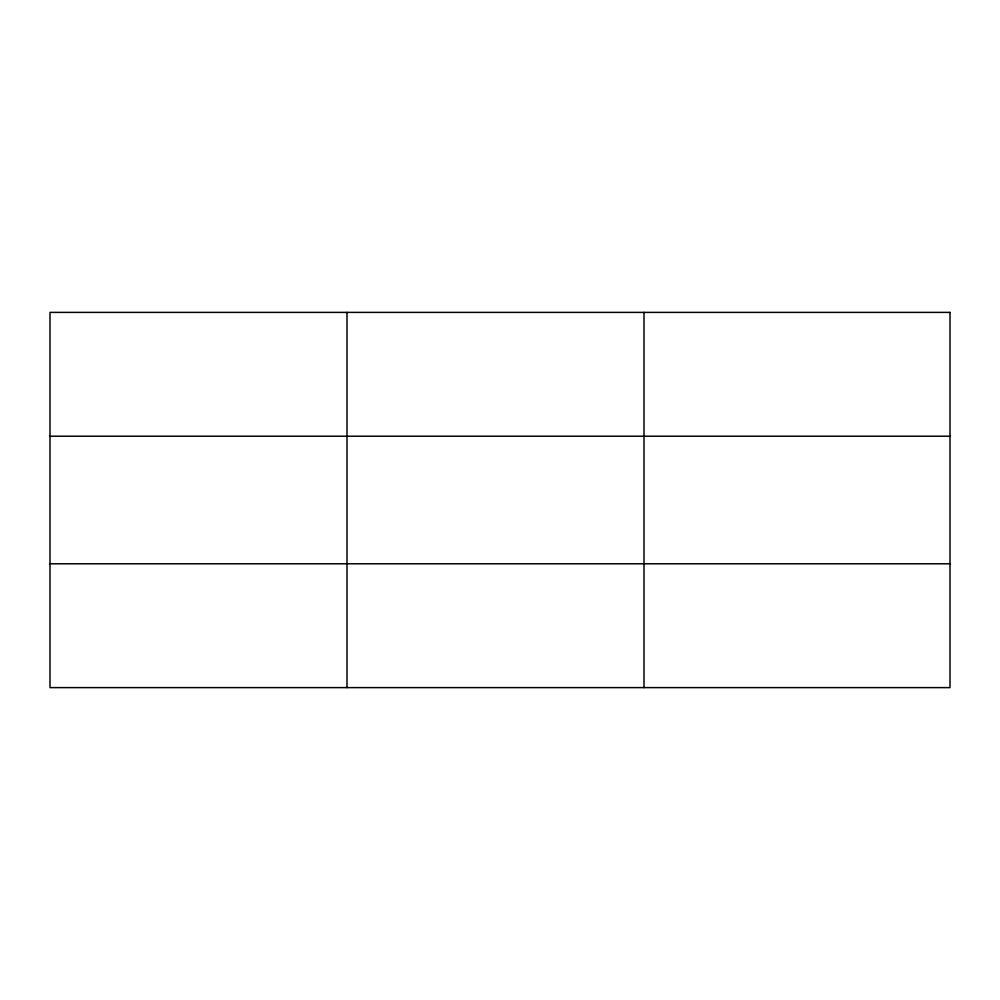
<?xml version="1.0" encoding="UTF-8"?>
<svg xmlns="http://www.w3.org/2000/svg" width="1000" height="1000" viewBox="0 0 1000 1000"><rect width="100%" height="100%" fill="white"/><g stroke="black" fill="none" stroke-linecap="round" stroke-linejoin="round"><path stroke-width="1.5" d="M347 687.613L347 312.387M644 687.613L644 312.387M50 436.213L950 436.213M50 563.787L950 563.787M950 312.387L950 687.613L50 687.613L50 312.387L950 312.387"/></g></svg>
